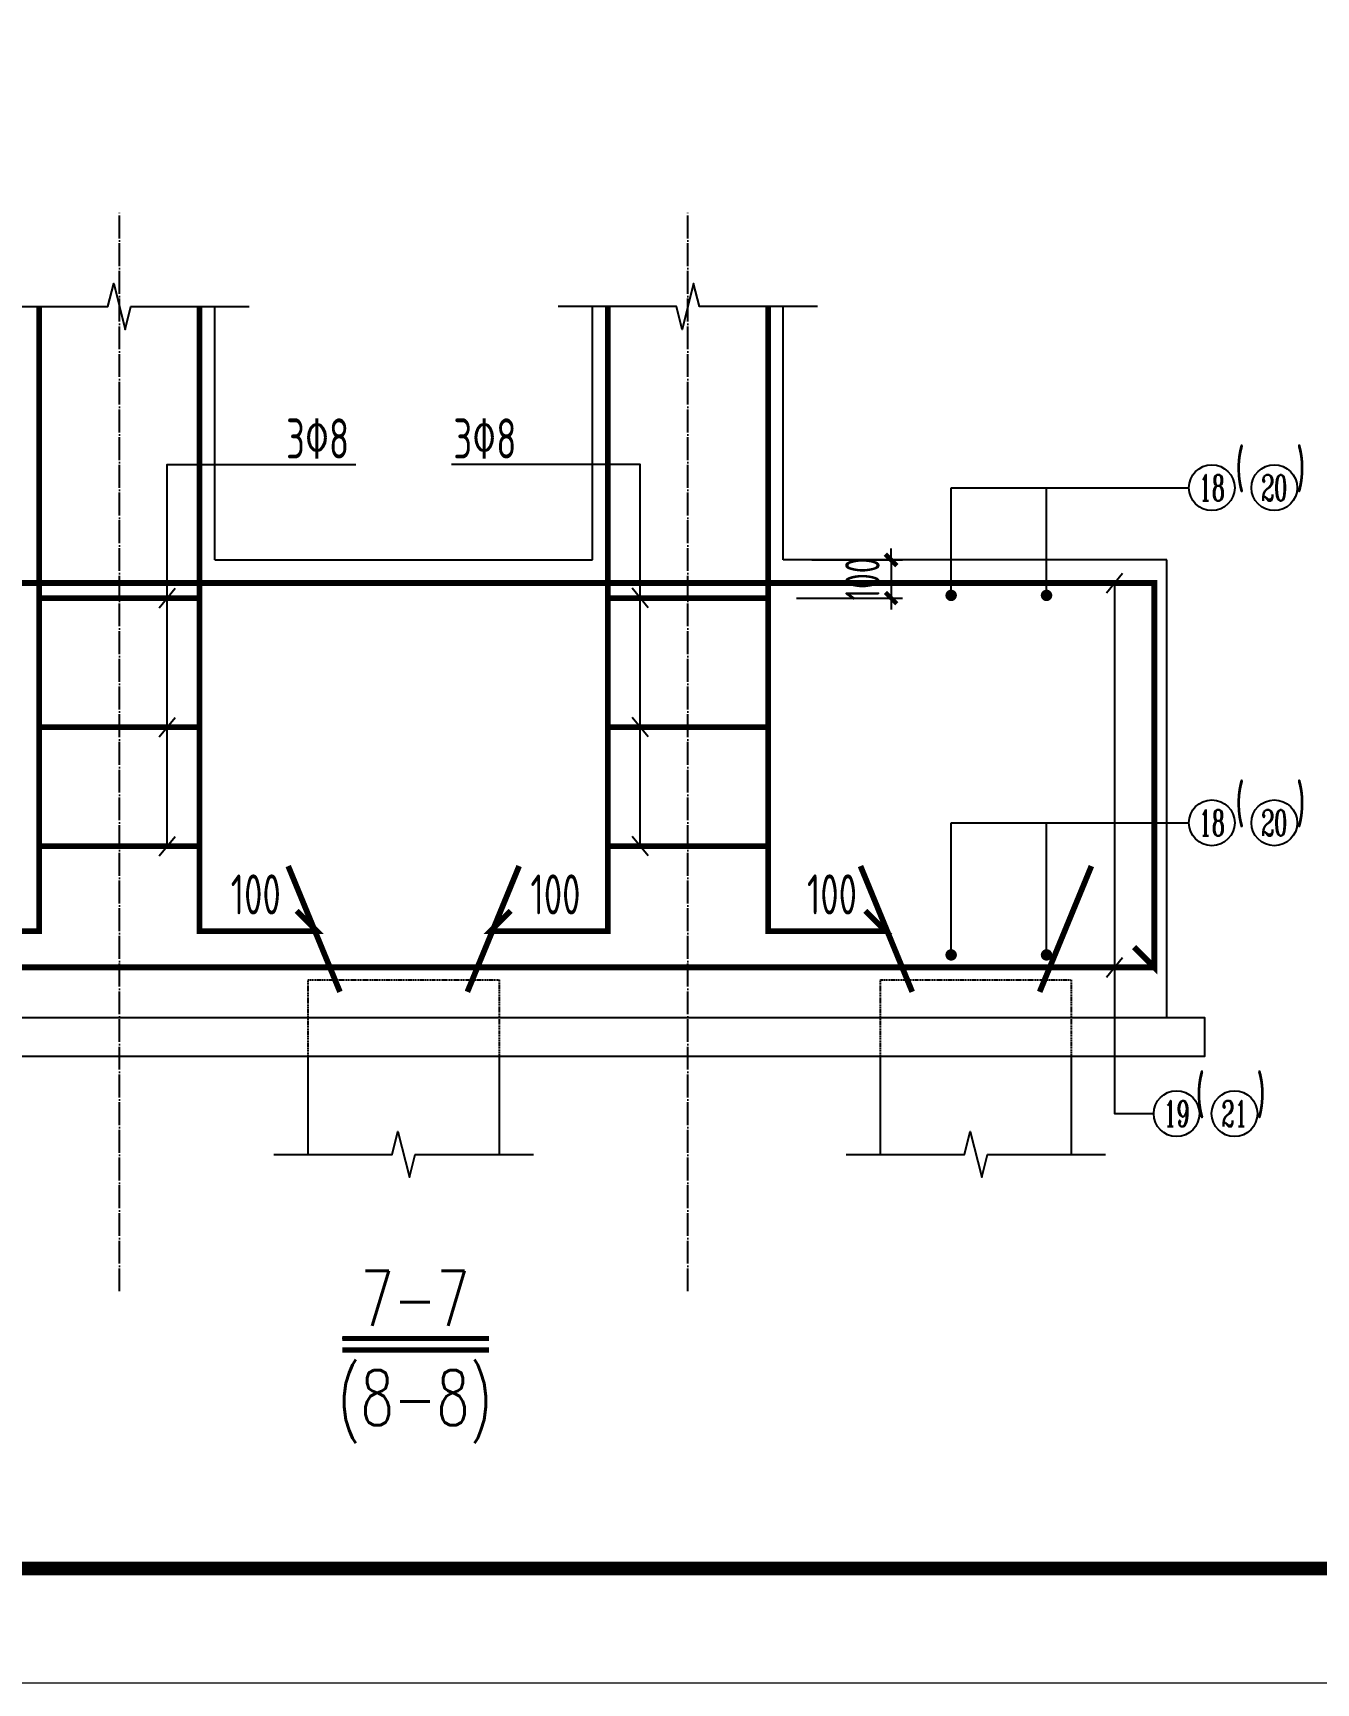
# Model space of a CAD drawing. Extents: x -472319 to -112444, y -516749 to -5704.
# Drawn here: x -340784 to -329574, y -196043 to -181632 of the extents above; entities that cross this region are included whole.
import ezdxf
from ezdxf.enums import TextEntityAlignment as Align

# ---------------------------------------------------------------- set-up
doc = ezdxf.new("R2010")
doc.units = 0
doc.header["$LTSCALE"] = 100
doc.header["$MEASUREMENT"] = 0
for name, pattern in [('DASH', [0.35, 0.25, -0.1]), ('DASHED', [0.75, 0.5, -0.25]), ('DOTE', [2.42, 2, -0.2, 0.02, -0.2])]:
    doc.linetypes.add(name, pattern=pattern)
for name, color, linetype in [('AXIS', 3, 'Continuous'), ('AXIS_TEXT', 7, 'Continuous'), ('BASE_DE', 7, 'Continuous'), ('DIM', 3, 'Continuous'), ('FRAME', 3, 'Continuous'), ('PILE_DASH', 9, 'DASHED'), ('PILE_DE', 7, 'Continuous'), ('PUB_TEXT', 7, 'Continuous'), ('REIN', 1, 'Continuous'), ('TEXT', 7, 'Continuous'), ('THIN', 7, 'Continuous')]:
    doc.layers.add(name, color=color, linetype=linetype)
doc.styles.add('_TCH_AXIS', font='COMPLEX', dxfattribs={"bigfont": 'GBCBIG'})
doc.styles.add('COMPLEX', font='COMPLEX')
doc.styles.add('dxfs', font='txt.shx', dxfattribs={"width": 0.7, "bigfont": 'dxfs.shx'})
doc.styles.add('TSSD_Dimension', font='Tssdeng.shx', dxfattribs={"width": 0.7, "bigfont": 'hztxt.shx'})
doc.styles.add('TSSD_Rein', font='Tssdeng.shx', dxfattribs={"width": 0.7, "bigfont": 'hztxt.shx'})
doc.dimstyles.new('TSSD_30_100', dxfattribs={"dimtxt": 300, "dimasz": 100, "dimexe": 100, "dimexo": 250, "dimgap": 100, "dimtad": 1, "dimdec": 0, "dimlfac": 0.3, "dimzin": 0, "dimdsep": 46, "dimtxsty": 'TSSD_Dimension', "dimblk": 'ARCHTICK', "dimcen": 0, "dimdle": 100, "dimclrt": 7, "dimadec": 0, "dimazin": 0, "dimtfac": 1, "dimtdec": 0, "dimtix": 1, "dimtmove": 2, "dimatfit": 3, "dimfxl": 1, "dimtolj": 1, "dimtzin": 0, "dimarcsym": 0})

# ---------------------------------------------------------------- blocks, each defined once
blk = doc.blocks.new('_ArchTick')
at = {"color": 0, "linetype": 'ByBlock', "const_width": 0.4}
blk.add_lwpolyline([(-0.5, -0.5), (0.5, 0.5)], dxfattribs=at)
blk = doc.blocks.new('*D221')
at = {"layer": 'Defpoints', "color": 0, "transparency": 16777216}
for p in [(-340862, -186233), (-341804, -186567), (-340729, -186567)]:
    blk.add_point(p, dxfattribs=at)
at = {"layer": 'DIM', "color": 0, "lineweight": -2, "transparency": 16777216}
for p, q in [((-341804, -186233), (-341804, -186133)), ((-341112, -186233), (-341904, -186233)), ((-341804, -186233), (-341804, -186567)), ((-340979, -186567), (-341904, -186567)), ((-341804, -186567), (-341804, -186667))]:
    blk.add_line(p, q, dxfattribs=at)
at = {"layer": 'DIM', "color": 0, "lineweight": -2, "transparency": 16777216, "xscale": 100, "yscale": 100, "zscale": 100}
for p, rotation in [((-341804, -186233), 270), ((-341804, -186567), 90)]:
    blk.add_blockref('_ArchTick', p, dxfattribs=dict(at, rotation=rotation))
at = {"layer": 'DIM', "color": 7, "transparency": 16777216, "insert": (-342054, -186400), "char_height": 300, "attachment_point": 5, "rotation": 90, "style": 'TSSD_Dimension'}
blk.add_mtext('\\A1;100', dxfattribs=at)
blk = doc.blocks.new('_AXISO')
blk.add_circle((0, 0), 0.5)
at = {"layer": 'AXIS_TEXT', "style": 'COMPLEX', "width": 1.041667}
blk.add_attdef('A', text='', height=0.56, dxfattribs=at).set_placement((-0.25, -0.28), (0.25, -0.28), align=Align.FIT)
blk = doc.blocks.new('*D183')
at = {"layer": 'Defpoints', "color": 0, "transparency": 16777216}
for p in [(-334229, -186233), (-334362, -186567), (-333287, -186567)]:
    blk.add_point(p, dxfattribs=at)
at = {"layer": 'DIM', "color": 0, "lineweight": -2, "transparency": 16777216}
for p, q in [((-333287, -186233), (-333287, -186133)), ((-333979, -186233), (-333187, -186233)), ((-333287, -186233), (-333287, -186567)), ((-334112, -186567), (-333187, -186567)), ((-333287, -186567), (-333287, -186667))]:
    blk.add_line(p, q, dxfattribs=at)
at = {"layer": 'DIM', "color": 0, "lineweight": -2, "transparency": 16777216, "xscale": 100, "yscale": 100, "zscale": 100}
for p, rotation in [((-333287, -186233), 270), ((-333287, -186567), 90)]:
    blk.add_blockref('_ArchTick', p, dxfattribs=dict(at, rotation=rotation))
at = {"layer": 'DIM', "color": 7, "transparency": 16777216, "insert": (-333537, -186400), "char_height": 300, "attachment_point": 5, "rotation": 90, "style": 'TSSD_Dimension'}
blk.add_mtext('\\A1;100', dxfattribs=at)

msp = doc.modelspace()

# ---------------------------------------------------------------- linework, layer by layer
at = {"layer": 'AXIS', "color": 1, "linetype": 'DOTE'}
for p, q in [((-340028.887, -192621.639), (-340028.887, -183186.786)), ((-335061.887, -192621.639), (-335061.887, -183186.786))]:
    msp.add_line(p, q, dxfattribs=at)
at = {"layer": 'BASE_DE'}
for p, q in [((-339195.554, -186233.409), (-339195.554, -184020.119)), ((-335895.219, -186233.409), (-335895.219, -184020.119)), ((-334228.554, -186233.409), (-334228.554, -184020.119)), ((-339195.554, -186233.409), (-335895.219, -186233.409)), ((-330878.727, -186233.409), (-334228.554, -186233.409)), ((-330878.727, -190233.405), (-330878.727, -186233.409))]:
    msp.add_line(p, q, dxfattribs=at)
msp.add_lwpolyline([(-344545.38, -190566.738), (-330545.394, -190566.738), (-330545.394, -190233.405), (-344545.38, -190233.405), (-344545.38, -190566.738)], dxfattribs=at)
at = {"layer": 'FRAME', "lineweight": 140}
msp.add_line((-424039.5, -195042.5), (-322439.5, -195042.5), dxfattribs=at)
at = {"layer": 'FRAME', "lineweight": 18}
msp.add_line((-426539.5, -196042.5), (-321439.5, -196042.5), dxfattribs=at)
at = {"layer": 'FRAME', "lineweight": 35, "const_width": 120}
msp.add_lwpolyline([(-322439.5, -195042.5), (-424039.5, -195042.5), (-424039.5, -137642.5), (-322439.5, -137642.5), (-322439.5, -195042.5)], dxfattribs=at)
at = {"layer": 'PILE_DASH', "ltscale": 0.2}
for p, q in [((-338378.719, -189900.072), (-336712.054, -189900.072)), ((-338378.719, -190566.738), (-338378.719, -189900.072)), ((-336712.054, -189900.072), (-336712.054, -190566.738)), ((-333378.724, -189900.072), (-331712.059, -189900.072)), ((-333378.724, -190566.738), (-333378.724, -189900.072)), ((-331712.059, -189900.072), (-331712.059, -190566.738))]:
    msp.add_line(p, q, dxfattribs=at)
at = {"layer": 'PILE_DE'}
for p, q in [((-338378.719, -191425.949), (-338378.719, -190566.738)), ((-336712.054, -190566.738), (-336712.054, -191425.949)), ((-333378.724, -191425.949), (-333378.724, -190566.738)), ((-331712.059, -190566.738), (-331712.059, -191425.949))]:
    msp.add_line(p, q, dxfattribs=at)
at = {"layer": 'REIN', "const_width": 50}
for points in [[(-341578.32, -189298.296), (-341755.097, -189475.073), (-340728.886, -189475.073), (-340728.886, -184020.119)], [(-338479.454, -189298.296), (-338302.677, -189475.073), (-339328.888, -189475.073), (-339328.888, -184020.119)], [(-336611.32, -189298.296), (-336788.097, -189475.073), (-335761.886, -189475.073), (-335761.886, -184020.119)], [(-333512.454, -189298.296), (-333335.677, -189475.073), (-334361.888, -189475.073), (-334361.888, -184020.119)], [(-343926.937, -189579.769), (-344103.714, -189756.546), (-344103.714, -186435.075), (-330987.06, -186435.075), (-330987.06, -189791.739), (-331163.837, -189614.962)], [(-340728.886, -186566.742), (-339328.888, -186566.742)], [(-334361.888, -186566.742), (-335761.886, -186566.742)], [(-340728.886, -187693.8), (-339328.888, -187693.8)], [(-334361.888, -187693.8), (-335761.886, -187693.8)], [(-340728.886, -188733.407), (-339328.888, -188733.407)], [(-334361.888, -188733.407), (-335761.886, -188733.407)], [(-344103.714, -188940.414), (-344103.714, -189791.739), (-330987.06, -189791.739), (-330987.06, -188968.585)], [(-344103.714, -189791.739), (-330987.06, -189791.739)]]:
    msp.add_lwpolyline(points, dxfattribs=at)
for points in [[(-332787.058, -186543.409, -1), (-332737.058, -186543.409, -1)], [(-331953.726, -186543.409, -1), (-331903.726, -186543.409, -1)], [(-332787.058, -189683.406, 1), (-332737.058, -189683.406, 1)], [(-331953.726, -189683.406, 1), (-331903.726, -189683.406, 1)]]:
    msp.add_lwpolyline(points, format="xyb", close=True, dxfattribs=at)
at = {"layer": 'REIN', "linetype": 'DASH', "const_width": 50}
for points in [[(-338102.071, -190006.007), (-338554.101, -188907.496)], [(-336988.702, -190006.007), (-336536.673, -188907.496)], [(-333102.076, -190006.007), (-333554.106, -188907.496)], [(-331988.707, -190006.007), (-331536.678, -188907.496)]]:
    msp.add_lwpolyline(points, dxfattribs=at)
at = {"layer": 'TEXT'}
for p, q in [((-332762.058, -185603.042), (-330684.738, -185603.042)), ((-332762.058, -186509.406), (-332762.058, -185603.042)), ((-331928.726, -186509.406), (-331928.726, -185603.042)), ((-331405.838, -186520.075), (-331265.838, -186350.075)), ((-339682.221, -186651.742), (-339542.221, -186481.742)), ((-335408.553, -186651.742), (-335548.553, -186481.742)), ((-339682.221, -187778.8), (-339542.221, -187608.8)), ((-335408.553, -187778.8), (-335548.553, -187608.8)), ((-332762.058, -188529.542), (-330684.738, -188529.542)), ((-332762.058, -189683.406), (-332762.058, -188529.542)), ((-331928.726, -189683.406), (-331928.726, -188529.542)), ((-339682.221, -188818.407), (-339542.221, -188648.407)), ((-335408.553, -188818.407), (-335548.553, -188648.407)), ((-331405.838, -189876.739), (-331265.838, -189706.739))]:
    msp.add_line(p, q, dxfattribs=at)
at = {"layer": 'TEXT', "color": 6}
msp.add_line((-336866.524, -193033.471), (-338082.328, -193033.471), dxfattribs=at)
at = {"layer": 'TEXT'}
for points in [[(-339612.221, -188733.407), (-339612.221, -186341.742), (-339612.221, -185400.077), (-337964.289, -185400.077)], [(-335478.553, -188733.407), (-335478.553, -186341.742), (-335478.553, -185400.077), (-337126.485, -185400.077)], [(-331335.838, -186435.075), (-331335.838, -191069.951), (-330992.549, -191069.951)]]:
    msp.add_lwpolyline(points, dxfattribs=at)
at = {"layer": 'TEXT', "color": 6, "const_width": 45}
for points in [[(-336798.634, -193033.471), (-338082.328, -193033.471)], [(-336798.634, -193133.471), (-338082.328, -193133.471)]]:
    msp.add_lwpolyline(points, dxfattribs=at)
at = {"layer": 'THIN'}
for points in [[(-341162.219, -184020.119), (-340128.886, -184020.119), (-340078.886, -183820.119), (-339978.886, -184220.119), (-339928.886, -184020.119), (-338895.553, -184020.119)], [(-333928.554, -184020.119), (-334961.888, -184020.119), (-335011.888, -183820.119), (-335111.888, -184220.119), (-335161.888, -184020.119), (-336195.221, -184020.119)], [(-338678.719, -191425.949), (-337645.386, -191425.949), (-337595.386, -191225.949), (-337495.386, -191625.949), (-337445.386, -191425.949), (-336412.053, -191425.949)], [(-333678.724, -191425.949), (-332645.391, -191425.949), (-332595.391, -191225.949), (-332495.391, -191625.949), (-332445.391, -191425.949), (-331412.058, -191425.949)]]:
    msp.add_lwpolyline(points, dxfattribs=at)

# ---------------------------------------------------------------- block references
at = {"layer": 'DIM'}
ref = msp.add_blockref('_AXISO', (-330484.738, -185603.042), dxfattribs=dict(at, xscale=400, yscale=400, zscale=400))
ref.add_attrib('A', '18', dxfattribs={"layer": 'AXIS_TEXT', "ltscale": 2, "height": 226.2742, "style": '_TCH_AXIS', "width": 0.724138}).set_placement((-330597.875, -185716.179), (-330371.601, -185716.179), align=Align.FIT)
ref = msp.add_blockref('_AXISO', (-329938.738, -185603.042), dxfattribs=dict(at, xscale=400, yscale=400, zscale=400))
ref.add_attrib('A', '20', dxfattribs={"layer": 'AXIS_TEXT', "ltscale": 2, "height": 226.2742, "style": '_TCH_AXIS', "width": 0.617647}).set_placement((-330051.875, -185716.179), (-329825.601, -185716.179), align=Align.FIT)
ref = msp.add_blockref('_AXISO', (-330484.738, -188529.542), dxfattribs=dict(at, xscale=400, yscale=400, zscale=400))
ref.add_attrib('A', '18', dxfattribs={"layer": 'AXIS_TEXT', "ltscale": 2, "height": 226.2742, "style": '_TCH_AXIS', "width": 0.724138}).set_placement((-330597.875, -188642.679), (-330371.601, -188642.679), align=Align.FIT)
ref = msp.add_blockref('_AXISO', (-329938.738, -188529.542), dxfattribs=dict(at, xscale=400, yscale=400, zscale=400))
ref.add_attrib('A', '20', dxfattribs={"layer": 'AXIS_TEXT', "ltscale": 2, "height": 226.2742, "style": '_TCH_AXIS', "width": 0.617647}).set_placement((-330051.875, -188642.679), (-329825.601, -188642.679), align=Align.FIT)
ref = msp.add_blockref('_AXISO', (-330792.549, -191069.951), dxfattribs=dict(at, xscale=400, yscale=400, zscale=400))
ref.add_attrib('A', '19', dxfattribs={"layer": 'AXIS_TEXT', "ltscale": 2, "height": 226.2742, "style": '_TCH_AXIS', "width": 0.724138}).set_placement((-330905.686, -191183.089), (-330679.412, -191183.089), align=Align.FIT)
ref = msp.add_blockref('_AXISO', (-330286.049, -191069.951), dxfattribs=dict(at, xscale=400, yscale=400, zscale=400))
ref.add_attrib('A', '21', dxfattribs={"layer": 'AXIS_TEXT', "ltscale": 2, "height": 226.2742, "style": '_TCH_AXIS', "width": 0.724138}).set_placement((-330399.186, -191183.089), (-330172.912, -191183.089), align=Align.FIT)

# ---------------------------------------------------------------- texts
at = {"layer": 'PUB_TEXT', "linetype": 'Continuous', "style": 'dxfs', "width": 0.7}
for s, p in [('7-7', (-337445.851, -192921.769)), ('(8-8)', (-337445.851, -193789.269))]:
    msp.add_text(s, height=480, dxfattribs=at).set_placement(p, align=Align.CENTER)
at = {"layer": 'TEXT', "style": 'TSSD_Rein', "width": 0.7}
for p in [(-338021.677, -185348.029), (-336560.251, -185348.029)]:
    msp.add_text('3\x828', height=350, dxfattribs=at).set_placement(p, align=Align.RIGHT)
for s, p in [('(   )', (-329662.255, -185714.728)), ('(   )', (-329662.255, -188641.228)), ('100', (-338619.063, -189435.228)), ('100', (-336000.557, -189435.228)), ('100', (-333584.755, -189435.228)), ('(   )', (-330009.566, -191181.637))]:
    msp.add_text(s, height=350, dxfattribs=at).set_placement(p, align=Align.BOTTOM_RIGHT)

# ---------------------------------------------------------------- dimensions: what is measured, and where the dimension line sits
at = {"layer": 'DIM'}
for base, p1, p2, picture, middle in [((-341803.885, -186566.742), (-340862.219, -186233.409), (-340728.886, -186566.742), '*D221', (-342053.885, -186400.076)), ((-333286.888, -186566.742), (-334228.554, -186233.409), (-334361.888, -186566.742), '*D183', (-333536.888, -186400.076))]:
    dim = msp.add_linear_dim(base=base, p1=p1, p2=p2, angle=90, text='100', dimstyle='TSSD_30_100', dxfattribs=at)
    dim.commit()
    dim.dimension.update_dxf_attribs({"geometry": picture, "text_midpoint": middle})

doc.saveas('drawing.dxf')
